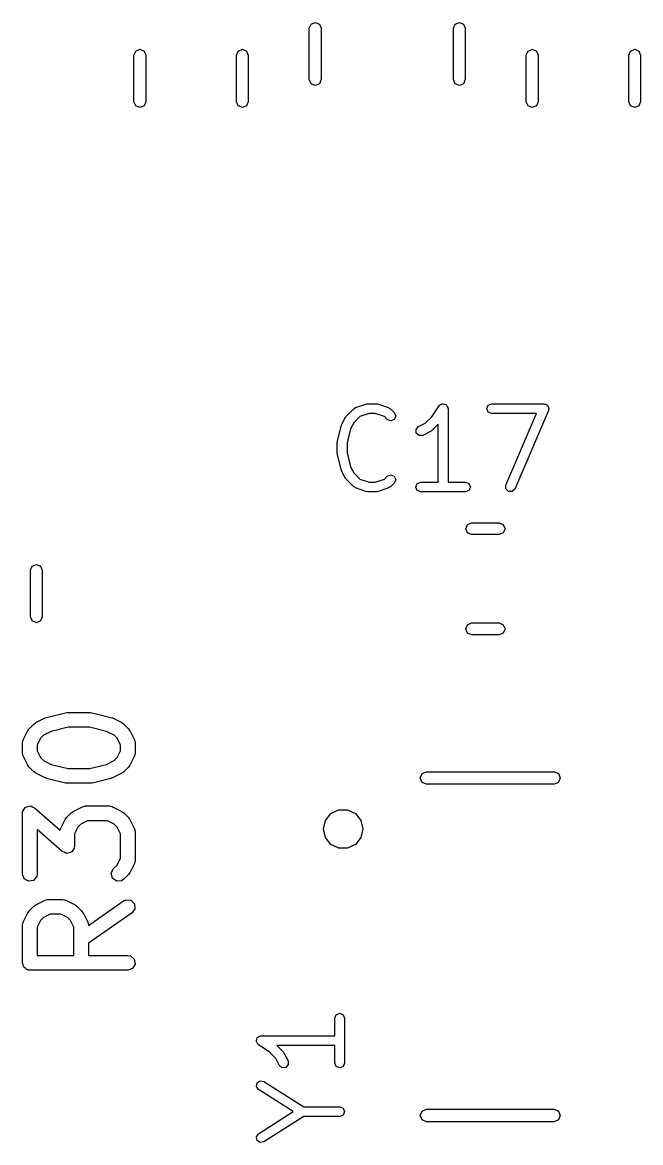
# Model space of a CAD drawing. Extents: x 122 to 172.6, y -115.2 to -66.6.
# Drawn here: x 140.53 to 146.83, y -90.1 to -78.68 of the extents above; entities that cross this region are included whole.
import ezdxf

# ---------------------------------------------------------------- set-up
doc = ezdxf.new("R2010")
doc.units = 0
doc.layers.add('BLACK', color=7, linetype='CONTINUOUS')

msp = doc.modelspace()

# ---------------------------------------------------------------- linework, layer by layer
at = {"layer": 'BLACK', "linetype": 'CONTINUOUS'}
for p, q in [((143.455, -78.738748), (143.472574, -78.696322)), ((143.455, -79.261252), (143.455, -78.738748)), ((143.472574, -78.696322), (143.515, -78.678748)), ((143.515, -78.678748), (143.557426, -78.696322)), ((143.557426, -78.696322), (143.575, -78.738748)), ((143.575, -78.738748), (143.575, -79.261252)), ((144.925, -78.738748), (144.942574, -78.696322)), ((144.925, -79.261252), (144.925, -78.738748)), ((144.942574, -78.696322), (144.985, -78.678748)), ((144.985, -78.678748), (145.027426, -78.696322)), ((145.027426, -78.696322), (145.045, -78.738748)), ((145.045, -78.738748), (145.045, -79.261252)), ((141.6675, -79.012742), (141.685074, -78.970316)), ((141.685074, -78.970316), (141.7275, -78.952742)), ((141.7275, -78.952742), (141.769926, -78.970316)), ((141.769926, -78.970316), (141.7875, -79.012742)), ((142.7125, -79.012742), (142.730074, -78.970316)), ((142.730074, -78.970316), (142.7725, -78.952742)), ((142.7725, -78.952742), (142.814926, -78.970316)), ((142.814926, -78.970316), (142.8325, -79.012742)), ((145.6675, -79.012742), (145.685074, -78.970316)), ((145.685074, -78.970316), (145.7275, -78.952742)), ((145.7275, -78.952742), (145.769926, -78.970316)), ((145.769926, -78.970316), (145.7875, -79.012742)), ((146.7125, -79.012742), (146.730074, -78.970316)), ((146.730074, -78.970316), (146.7725, -78.952742)), ((146.7725, -78.952742), (146.814926, -78.970316)), ((146.814926, -78.970316), (146.8325, -79.012742)), ((141.6675, -79.487258), (141.6675, -79.012742)), ((141.7875, -79.012742), (141.7875, -79.487258)), ((142.7125, -79.487258), (142.7125, -79.012742)), ((142.8325, -79.012742), (142.8325, -79.487258)), ((145.6675, -79.487258), (145.6675, -79.012742)), ((145.7875, -79.012742), (145.7875, -79.487258)), ((146.7125, -79.487258), (146.7125, -79.012742)), ((146.8325, -79.012742), (146.8325, -79.487258)), ((143.472574, -79.303678), (143.455, -79.261252)), ((143.515, -79.321252), (143.472574, -79.303678)), ((143.557426, -79.303678), (143.515, -79.321252)), ((143.575, -79.261252), (143.557426, -79.303678)), ((144.942574, -79.303678), (144.925, -79.261252)), ((144.985, -79.321252), (144.942574, -79.303678)), ((145.027426, -79.303678), (144.985, -79.321252)), ((145.045, -79.261252), (145.027426, -79.303678)), ((141.685074, -79.529684), (141.6675, -79.487258)), ((141.7275, -79.547258), (141.685074, -79.529684)), ((141.769926, -79.529684), (141.7275, -79.547258)), ((141.7875, -79.487258), (141.769926, -79.529684)), ((142.730074, -79.529684), (142.7125, -79.487258)), ((142.7725, -79.547258), (142.730074, -79.529684)), ((142.814926, -79.529684), (142.7725, -79.547258)), ((142.8325, -79.487258), (142.814926, -79.529684)), ((145.685074, -79.529684), (145.6675, -79.487258)), ((145.7275, -79.547258), (145.685074, -79.529684)), ((145.769926, -79.529684), (145.7275, -79.547258)), ((145.7875, -79.487258), (145.769926, -79.529684)), ((146.730074, -79.529684), (146.7125, -79.487258)), ((146.7725, -79.547258), (146.730074, -79.529684)), ((146.814926, -79.529684), (146.7725, -79.547258)), ((146.8325, -79.487258), (146.814926, -79.529684)), ((143.831311, -82.693825), (143.907501, -82.617635)), ((143.907501, -82.617635), (143.918252, -82.613181)), ((143.918252, -82.613181), (143.927045, -82.605556)), ((143.927045, -82.605556), (144.041331, -82.567461)), ((144.041331, -82.567461), (144.049539, -82.568044)), ((144.049539, -82.568044), (144.057142, -82.564895)), ((144.057142, -82.564895), (144.133333, -82.564895)), ((144.133333, -82.564895), (144.140936, -82.568044)), ((144.140936, -82.568044), (144.149144, -82.567461)), ((144.149144, -82.567461), (144.263429, -82.605556)), ((144.263429, -82.605556), (144.272219, -82.613179)), ((144.272219, -82.613179), (144.282973, -82.617634)), ((144.282973, -82.617634), (144.321069, -82.655729)), ((144.321069, -82.655729), (144.335713, -82.691084)), ((144.704, -82.697325), (144.777445, -82.58716)), ((144.777445, -82.58716), (144.781722, -82.584295)), ((144.781722, -82.584295), (144.783692, -82.57954)), ((144.783692, -82.57954), (144.797144, -82.573967)), ((144.797144, -82.573967), (144.809242, -82.565866)), ((144.809242, -82.565866), (144.814291, -82.566864)), ((144.814291, -82.566864), (144.819047, -82.564895)), ((144.819047, -82.564895), (144.832499, -82.570467)), ((144.832499, -82.570467), (144.846782, -82.573293)), ((144.846782, -82.573293), (144.849646, -82.57757)), ((144.849646, -82.57757), (144.854402, -82.57954)), ((144.854402, -82.57954), (144.859974, -82.592992)), ((144.859974, -82.592992), (144.868076, -82.60509)), ((144.868076, -82.60509), (144.867077, -82.610139)), ((144.867077, -82.610139), (144.869047, -82.614895)), ((144.869047, -82.614895), (144.869047, -83.364895)), ((145.264285, -82.614895), (145.27893, -82.57954)), ((145.27893, -82.65025), (145.264285, -82.614895)), ((145.27893, -82.57954), (145.314285, -82.564895)), ((145.314285, -82.664895), (145.27893, -82.65025)), ((145.314285, -82.564895), (145.847619, -82.564895)), ((145.893576, -82.634591), (145.550718, -83.434591)), ((145.847619, -82.564895), (145.857078, -82.568813)), ((145.857078, -82.568813), (145.867315, -82.568938)), ((145.867315, -82.568938), (145.874056, -82.575846)), ((145.874056, -82.575846), (145.882974, -82.57954)), ((145.882974, -82.57954), (145.886892, -82.588999)), ((145.886892, -82.588999), (145.894042, -82.596326)), ((145.8937, -82.624354), (145.893576, -82.634591)), ((145.897619, -82.614895), (145.8937, -82.624354)), ((145.894042, -82.596326), (145.893924, -82.605975)), ((145.893924, -82.605975), (145.897619, -82.614895)), ((143.78385, -82.783011), (143.821945, -82.706819)), ((143.821945, -82.706819), (143.828161, -82.701427)), ((143.828161, -82.701427), (143.831311, -82.693825)), ((143.907759, -82.758796), (143.875747, -82.82282)), ((143.969864, -82.696691), (143.907759, -82.758796)), ((144.065255, -82.664895), (143.969864, -82.696691)), ((144.12522, -82.664895), (144.065255, -82.664895)), ((144.220608, -82.696691), (144.12522, -82.664895)), ((144.250359, -82.726441), (144.220608, -82.696691)), ((144.285715, -82.741084), (144.250359, -82.726441)), ((144.32107, -82.72644), (144.285715, -82.741084)), ((144.335713, -82.691084), (144.32107, -82.72644)), ((144.568115, -82.798745), (144.637047, -82.764278)), ((144.637047, -82.764278), (144.704, -82.697325)), ((144.769047, -82.7737), (144.702022, -82.840726)), ((144.769047, -83.364895), (144.769047, -82.7737)), ((145.771792, -82.664895), (145.314285, -82.664895)), ((145.458804, -83.395199), (145.771792, -82.664895)), ((143.741968, -82.945625), (143.780064, -82.793244)), ((143.780064, -82.793244), (143.783447, -82.788678)), ((143.783447, -82.788678), (143.78385, -82.783011)), ((143.875747, -82.82282), (143.840475, -82.963907)), ((144.543041, -82.827655), (144.568115, -82.798745)), ((144.545754, -82.865826), (144.543041, -82.827655)), ((144.574664, -82.8909), (144.545754, -82.865826)), ((144.612835, -82.888187), (144.574664, -82.8909)), ((144.689027, -82.850092), (144.612835, -82.888187)), ((144.694418, -82.843875), (144.689027, -82.850092)), ((144.702022, -82.840726), (144.694418, -82.843875)), ((143.740475, -82.957752), (143.742901, -82.951895)), ((143.740475, -83.072038), (143.740475, -82.957752)), ((143.742901, -82.951895), (143.741968, -82.945625)), ((143.840475, -82.963907), (143.840475, -83.065882)), ((143.742901, -83.077894), (143.740475, -83.072038)), ((143.741968, -83.084165), (143.742901, -83.077894)), ((143.780064, -83.236546), (143.741968, -83.084165)), ((143.840475, -83.065882), (143.875746, -83.206967)), ((143.875746, -83.206967), (143.907758, -83.27099)), ((143.783447, -83.241111), (143.780064, -83.236546)), ((143.78385, -83.24678), (143.783447, -83.241111)), ((143.821945, -83.32297), (143.78385, -83.24678)), ((143.82816, -83.32836), (143.821945, -83.32297)), ((143.83131, -83.335964), (143.82816, -83.32836)), ((143.907501, -83.412155), (143.83131, -83.335964)), ((143.907758, -83.27099), (143.969866, -83.333099)), ((143.969866, -83.333099), (144.065255, -83.364895)), ((144.12522, -83.364895), (144.220609, -83.333098)), ((144.220609, -83.333098), (144.250359, -83.303349)), ((144.250359, -83.303349), (144.285714, -83.288704)), ((144.285714, -83.288704), (144.321069, -83.303349)), ((144.321069, -83.303349), (144.335714, -83.338704)), ((144.335714, -83.338704), (144.321069, -83.374059)), ((143.918252, -83.416608), (143.907501, -83.412155)), ((143.927045, -83.424234), (143.918252, -83.416608)), ((144.041331, -83.462329), (143.927045, -83.424234)), ((144.049539, -83.461745), (144.041331, -83.462329)), ((144.057142, -83.464895), (144.049539, -83.461745)), ((144.065255, -83.364895), (144.12522, -83.364895)), ((144.140936, -83.461745), (144.133333, -83.464895)), ((144.149144, -83.462329), (144.140936, -83.461745)), ((144.263429, -83.424234), (144.149144, -83.462329)), ((144.27222, -83.416608), (144.263429, -83.424234)), ((144.282973, -83.412155), (144.27222, -83.416608)), ((144.321069, -83.374059), (144.282973, -83.412155)), ((144.540475, -83.414895), (144.55512, -83.37954)), ((144.55512, -83.45025), (144.540475, -83.414895)), ((144.55512, -83.37954), (144.590475, -83.364895)), ((144.590475, -83.464895), (144.55512, -83.45025)), ((144.590475, -83.364895), (144.769047, -83.364895)), ((144.869047, -83.364895), (145.047618, -83.364895)), ((145.047618, -83.364895), (145.082973, -83.37954)), ((145.082973, -83.45025), (145.047618, -83.464895)), ((145.082973, -83.37954), (145.097618, -83.414895)), ((145.097618, -83.414895), (145.082973, -83.45025)), ((145.458338, -83.433464), (145.458804, -83.395199)), ((145.485065, -83.460852), (145.458338, -83.433464)), ((145.52333, -83.461318), (145.485065, -83.460852)), ((145.550718, -83.434591), (145.52333, -83.461318)), ((144.133333, -83.464895), (144.057142, -83.464895)), ((144.819047, -83.464895), (144.590475, -83.464895)), ((145.047618, -83.464895), (144.819047, -83.464895)), ((145.04942, -83.84), (145.066994, -83.797574)), ((145.066994, -83.797574), (145.10942, -83.78)), ((145.10942, -83.78), (145.39058, -83.78)), ((145.39058, -83.78), (145.433006, -83.797574)), ((145.433006, -83.797574), (145.45058, -83.84)), ((145.066994, -83.882426), (145.04942, -83.84)), ((145.10942, -83.9), (145.066994, -83.882426)), ((145.39058, -83.9), (145.10942, -83.9)), ((145.433006, -83.882426), (145.39058, -83.9)), ((145.45058, -83.84), (145.433006, -83.882426)), ((140.6125, -84.262742), (140.630074, -84.220316)), ((140.630074, -84.220316), (140.6725, -84.202742)), ((140.6725, -84.202742), (140.714926, -84.220316)), ((140.714926, -84.220316), (140.7325, -84.262742)), ((140.6125, -84.737258), (140.6125, -84.262742)), ((140.7325, -84.262742), (140.7325, -84.737258)), ((140.630074, -84.779684), (140.6125, -84.737258)), ((140.6725, -84.797258), (140.630074, -84.779684)), ((140.714926, -84.779684), (140.6725, -84.797258)), ((140.7325, -84.737258), (140.714926, -84.779684)), ((145.04942, -84.86), (145.066994, -84.817574)), ((145.066994, -84.817574), (145.10942, -84.8)), ((145.10942, -84.8), (145.39058, -84.8)), ((145.39058, -84.8), (145.433006, -84.817574)), ((145.433006, -84.817574), (145.45058, -84.86)), ((145.066994, -84.902426), (145.04942, -84.86)), ((145.10942, -84.92), (145.066994, -84.902426)), ((145.39058, -84.92), (145.10942, -84.92)), ((145.433006, -84.902426), (145.39058, -84.92)), ((145.45058, -84.86), (145.433006, -84.902426)), ((140.777105, -85.762953), (140.967581, -85.715334)), ((140.967581, -85.715334), (140.982513, -85.71428)), ((140.982513, -85.71428), (140.985771, -85.713095)), ((140.985771, -85.713095), (141.223866, -85.713095)), ((141.223866, -85.713095), (141.238607, -85.715694)), ((141.238607, -85.715694), (141.242056, -85.715334)), ((141.242056, -85.715334), (141.432532, -85.762953)), ((140.599405, -85.877919), (140.647024, -85.8303)), ((140.647024, -85.8303), (140.66539, -85.81744)), ((140.66539, -85.81744), (140.666516, -85.816251)), ((140.666516, -85.816251), (140.761754, -85.768632)), ((140.761754, -85.768632), (140.77416, -85.764941)), ((140.77416, -85.764941), (140.777105, -85.762953)), ((141.432532, -85.762953), (141.444354, -85.768225)), ((141.444354, -85.768225), (141.447883, -85.768632)), ((141.447883, -85.768632), (141.543121, -85.816251)), ((141.543121, -85.816251), (141.561129, -85.829607)), ((141.561129, -85.829607), (141.562612, -85.830299)), ((141.562612, -85.830299), (141.610232, -85.877918)), ((140.537737, -85.992649), (140.585356, -85.897411)), ((140.585356, -85.897411), (140.598714, -85.8794)), ((140.598714, -85.8794), (140.599405, -85.877919)), ((140.744484, -85.944972), (140.714077, -85.975379)), ((140.821471, -85.906478), (140.744484, -85.944972)), ((140.995005, -85.863095), (140.821471, -85.906478)), ((141.214632, -85.863095), (140.995005, -85.863095)), ((141.388166, -85.906478), (141.214632, -85.863095)), ((141.465153, -85.944972), (141.388166, -85.906478)), ((141.495561, -85.975379), (141.465153, -85.944972)), ((141.610232, -85.877918), (141.623094, -85.896286)), ((141.623094, -85.896286), (141.624282, -85.897411)), ((141.624282, -85.897411), (141.671901, -85.992649)), ((140.529819, -86.02619), (140.534342, -86.000538)), ((140.529819, -86.121428), (140.529819, -86.02619)), ((140.534342, -86.000538), (140.537224, -85.997102)), ((140.537224, -85.997102), (140.537737, -85.992649)), ((140.714077, -85.975379), (140.679819, -86.043895)), ((140.679819, -86.043895), (140.679819, -86.103723)), ((141.529819, -86.043895), (141.495561, -85.975379)), ((141.529819, -86.103723), (141.529819, -86.043895)), ((141.671901, -85.992649), (141.679327, -86.017615)), ((141.679327, -86.017615), (141.678285, -86.021976)), ((141.678285, -86.021976), (141.679819, -86.02619)), ((141.679819, -86.02619), (141.679819, -86.121428)), ((140.531352, -86.125641), (140.529819, -86.121428)), ((140.530311, -86.130002), (140.531352, -86.125641)), ((140.537737, -86.154969), (140.530311, -86.130002)), ((140.585356, -86.250207), (140.537737, -86.154969)), ((140.679819, -86.103723), (140.714077, -86.172239)), ((140.714077, -86.172239), (140.744484, -86.202646)), ((140.744484, -86.202646), (140.821471, -86.241139)), ((141.388166, -86.241139), (141.465153, -86.202645)), ((141.465153, -86.202645), (141.495561, -86.172238)), ((141.495561, -86.172238), (141.529819, -86.103723)), ((141.671901, -86.154969), (141.624282, -86.250207)), ((141.672413, -86.150515), (141.671901, -86.154969)), ((141.675296, -86.14708), (141.672413, -86.150515)), ((141.679819, -86.121428), (141.675296, -86.14708)), ((140.586545, -86.251332), (140.585356, -86.250207)), ((140.599405, -86.269699), (140.586545, -86.251332)), ((140.647024, -86.317318), (140.599405, -86.269699)), ((140.648505, -86.318009), (140.647024, -86.317318)), ((140.821471, -86.241139), (140.995005, -86.284523)), ((140.995005, -86.284523), (141.214632, -86.284523)), ((141.214632, -86.284523), (141.388166, -86.241139)), ((141.562612, -86.317319), (141.544246, -86.330178)), ((141.610232, -86.2697), (141.562612, -86.317319)), ((141.610922, -86.268218), (141.610232, -86.2697)), ((141.624282, -86.250207), (141.610922, -86.268218)), ((144.605099, -86.335099), (144.65, -86.3165)), ((144.65, -86.3165), (145.95, -86.3165)), ((145.95, -86.3165), (145.994901, -86.335099)), ((140.666516, -86.331367), (140.648505, -86.318009)), ((140.761754, -86.378986), (140.666516, -86.331367)), ((140.765282, -86.379392), (140.761754, -86.378986)), ((140.777105, -86.384665), (140.765282, -86.379392)), ((140.967581, -86.432284), (140.777105, -86.384665)), ((141.432532, -86.384665), (141.242056, -86.432284)), ((141.435476, -86.382676), (141.432532, -86.384665)), ((141.447883, -86.378986), (141.435476, -86.382676)), ((141.543121, -86.331367), (141.447883, -86.378986)), ((141.544246, -86.330178), (141.543121, -86.331367)), ((144.5865, -86.38), (144.605099, -86.335099)), ((144.605099, -86.424901), (144.5865, -86.38)), ((144.65, -86.4435), (144.605099, -86.424901)), ((145.994901, -86.424901), (145.95, -86.4435)), ((145.994901, -86.335099), (146.0135, -86.38)), ((146.0135, -86.38), (145.994901, -86.424901)), ((140.971029, -86.431923), (140.967581, -86.432284)), ((140.985771, -86.434523), (140.971029, -86.431923)), ((141.223866, -86.434523), (140.985771, -86.434523)), ((141.227123, -86.433337), (141.223866, -86.434523)), ((141.242056, -86.432284), (141.227123, -86.433337)), ((145.95, -86.4435), (144.65, -86.4435)), ((140.529819, -86.740476), (140.531777, -86.729367)), ((140.529819, -87.359523), (140.529819, -86.740476)), ((140.531244, -86.725926), (140.532853, -86.723267)), ((140.531777, -86.729367), (140.531244, -86.725926)), ((140.532853, -86.723267), (140.534342, -86.714824)), ((140.534342, -86.714824), (140.547338, -86.699335)), ((140.547338, -86.699335), (140.557809, -86.682037)), ((140.557809, -86.682037), (140.563473, -86.680107)), ((140.563473, -86.680107), (140.567319, -86.675524)), ((140.567319, -86.675524), (140.587231, -86.672012)), ((140.587231, -86.672012), (140.606371, -86.665492)), ((140.606371, -86.665492), (140.611949, -86.667654)), ((140.611949, -86.667654), (140.617843, -86.666615)), ((140.617843, -86.666615), (140.635355, -86.676726)), ((140.635355, -86.676726), (140.654207, -86.684033)), ((140.654207, -86.684033), (140.914196, -86.911523)), ((140.980357, -86.782681), (141.027976, -86.735062)), ((141.027976, -86.735062), (141.046342, -86.722202)), ((141.046342, -86.722202), (141.047468, -86.721013)), ((141.047468, -86.721013), (141.142706, -86.673394)), ((141.142706, -86.673394), (141.167672, -86.665968)), ((141.167672, -86.665968), (141.172033, -86.667009)), ((141.172033, -86.667009), (141.176247, -86.665476)), ((141.176247, -86.665476), (141.414342, -86.665476)), ((141.414342, -86.665476), (141.439994, -86.669999)), ((141.439994, -86.669999), (141.443429, -86.672881)), ((141.443429, -86.672881), (141.447883, -86.673394)), ((141.447883, -86.673394), (141.543121, -86.721013)), ((141.543121, -86.721013), (141.561129, -86.734369)), ((141.561129, -86.734369), (141.562612, -86.735061)), ((141.562612, -86.735061), (141.610232, -86.78268)), ((143.619806, -86.813223), (143.675302, -86.743634)), ((143.675302, -86.743634), (143.755496, -86.705014)), ((143.755496, -86.705014), (143.844504, -86.705014)), ((143.844504, -86.705014), (143.924698, -86.743634)), ((143.924698, -86.743634), (143.980194, -86.813223)), ((140.918689, -86.897411), (140.966308, -86.802173)), ((140.966308, -86.802173), (140.979666, -86.784162)), ((140.979666, -86.784162), (140.980357, -86.782681)), ((141.095029, -86.880141), (141.060771, -86.948657)), ((141.125436, -86.849734), (141.095029, -86.880141)), ((141.193952, -86.815476), (141.125436, -86.849734)), ((141.396637, -86.815476), (141.193952, -86.815476)), ((141.465153, -86.849734), (141.396637, -86.815476)), ((141.495561, -86.880141), (141.465153, -86.849734)), ((141.529819, -86.948657), (141.495561, -86.880141)), ((141.610232, -86.78268), (141.623094, -86.801048)), ((141.623094, -86.801048), (141.624282, -86.802173)), ((141.624282, -86.802173), (141.671901, -86.897411)), ((143.6, -86.9), (143.619806, -86.813223)), ((143.980194, -86.813223), (144, -86.9)), ((140.936383, -87.130252), (140.679819, -86.905758)), ((140.679819, -86.905758), (140.679819, -87.359523)), ((140.914196, -86.911523), (140.915294, -86.9053)), ((140.915294, -86.9053), (140.918176, -86.901864)), ((140.918176, -86.901864), (140.918689, -86.897411)), ((141.060771, -86.948657), (141.060771, -87.073809)), ((141.529819, -87.198961), (141.529819, -86.948657)), ((141.671901, -86.897411), (141.679327, -86.922377)), ((141.679327, -86.922377), (141.678285, -86.926738)), ((141.678285, -86.926738), (141.679819, -86.930952)), ((141.679819, -86.930952), (141.679819, -87.216666)), ((143.619806, -86.986777), (143.6, -86.9)), ((143.675302, -87.056366), (143.619806, -86.986777)), ((143.980194, -86.986777), (143.924698, -87.056366)), ((144, -86.9), (143.980194, -86.986777)), ((141.043251, -87.114949), (141.032781, -87.132248)), ((141.056248, -87.099461), (141.043251, -87.114949)), ((141.057736, -87.091017), (141.056248, -87.099461)), ((141.059346, -87.088359), (141.057736, -87.091017)), ((141.060771, -87.073809), (141.058812, -87.084917)), ((141.058812, -87.084917), (141.059346, -87.088359)), ((143.755496, -87.094986), (143.675302, -87.056366)), ((143.844504, -87.094986), (143.755496, -87.094986)), ((143.924698, -87.056366), (143.844504, -87.094986)), ((140.955234, -87.137558), (140.936383, -87.130252)), ((140.972747, -87.14767), (140.955234, -87.137558)), ((140.97864, -87.14663), (140.972747, -87.14767)), ((140.984219, -87.148793), (140.97864, -87.14663)), ((141.003358, -87.142272), (140.984219, -87.148793)), ((141.023271, -87.138761), (141.003358, -87.142272)), ((141.027116, -87.134177), (141.023271, -87.138761)), ((141.032781, -87.132248), (141.027116, -87.134177)), ((141.495561, -87.267476), (141.529819, -87.198961)), ((141.679819, -87.216666), (141.675296, -87.242318)), ((141.434866, -87.352986), (141.456548, -87.306489)), ((141.456548, -87.306489), (141.495561, -87.267476)), ((141.671901, -87.250207), (141.624282, -87.345445)), ((141.672413, -87.245753), (141.671901, -87.250207)), ((141.675296, -87.242318), (141.672413, -87.245753)), ((140.547366, -87.407732), (140.529819, -87.359523)), ((140.591795, -87.433384), (140.547366, -87.407732)), ((140.642319, -87.424475), (140.591795, -87.433384)), ((140.675296, -87.385175), (140.642319, -87.424475)), ((140.679819, -87.359523), (140.675296, -87.385175)), ((141.448143, -87.402541), (141.434866, -87.352986)), ((141.490168, -87.431967), (141.448143, -87.402541)), ((141.541275, -87.427497), (141.490168, -87.431967)), ((141.562612, -87.412557), (141.541275, -87.427497)), ((141.610232, -87.364938), (141.562612, -87.412557)), ((141.610922, -87.363456), (141.610232, -87.364938)), ((141.624282, -87.345445), (141.610922, -87.363456)), ((140.599405, -87.735062), (140.647024, -87.687443)), ((140.647024, -87.687443), (140.66539, -87.674583)), ((140.66539, -87.674583), (140.666516, -87.673394)), ((140.666516, -87.673394), (140.761754, -87.625775)), ((140.761754, -87.625775), (140.78672, -87.618349)), ((140.78672, -87.618349), (140.791081, -87.61939)), ((140.791081, -87.61939), (140.795295, -87.617857)), ((140.795295, -87.617857), (140.938152, -87.617857)), ((140.938152, -87.617857), (140.963804, -87.62238)), ((140.963804, -87.62238), (140.967239, -87.625262)), ((140.967239, -87.625262), (140.971693, -87.625775)), ((140.971693, -87.625775), (141.066931, -87.673394)), ((141.066931, -87.673394), (141.084941, -87.686752)), ((141.084941, -87.686752), (141.086423, -87.687443)), ((141.086423, -87.687443), (141.134042, -87.735062)), ((141.203282, -87.882383), (141.56181, -87.631414)), ((141.56181, -87.631414), (141.585418, -87.620409)), ((141.585418, -87.620409), (141.636525, -87.624888)), ((141.636525, -87.624888), (141.672797, -87.66117)), ((141.672797, -87.66117), (141.677261, -87.712278)), ((140.537737, -87.849792), (140.585356, -87.754554)), ((140.585356, -87.754554), (140.598714, -87.736543)), ((140.598714, -87.736543), (140.599405, -87.735062)), ((140.813, -87.767857), (140.744484, -87.802115)), ((140.920447, -87.767857), (140.813, -87.767857)), ((140.988963, -87.802115), (140.920447, -87.767857)), ((141.134042, -87.735062), (141.146901, -87.753428)), ((141.146901, -87.753428), (141.148091, -87.754554)), ((141.148091, -87.754554), (141.19571, -87.849792)), ((141.647829, -87.754299), (141.203628, -88.065239)), ((141.677261, -87.712278), (141.647829, -87.754299)), ((140.529819, -87.883333), (140.534342, -87.857681)), ((140.529819, -88.264285), (140.529819, -87.883333)), ((140.534342, -87.857681), (140.537224, -87.854245)), ((140.537224, -87.854245), (140.537737, -87.849792)), ((140.714077, -87.832522), (140.679819, -87.901038)), ((140.679819, -87.901038), (140.679819, -88.189285)), ((140.744484, -87.802115), (140.714077, -87.832522)), ((141.01937, -87.832522), (140.988963, -87.802115)), ((141.053628, -87.901038), (141.01937, -87.832522)), ((141.053628, -88.189285), (141.053628, -87.901038)), ((141.19571, -87.849792), (141.203136, -87.874758)), ((141.203136, -87.874758), (141.202094, -87.879119)), ((141.202094, -87.879119), (141.203282, -87.882383)), ((141.203628, -88.065239), (141.203628, -88.189285)), ((140.679819, -88.189285), (141.053628, -88.189285)), ((141.203628, -88.189285), (141.604819, -88.189285)), ((141.604819, -88.189285), (141.630471, -88.193808)), ((141.630471, -88.193808), (141.669771, -88.226785)), ((141.669771, -88.226785), (141.67868, -88.277309)), ((140.536482, -88.282593), (140.529819, -88.264285)), ((140.539867, -88.301785), (140.536482, -88.282593)), ((140.545051, -88.306135), (140.539867, -88.301785)), ((140.547366, -88.312494), (140.545051, -88.306135)), ((140.564239, -88.322236), (140.547366, -88.312494)), ((140.579167, -88.334762), (140.564239, -88.322236)), ((140.588909, -88.336479), (140.579167, -88.334762)), ((140.591795, -88.338146), (140.588909, -88.336479)), ((140.595077, -88.337567), (140.591795, -88.338146)), ((140.604819, -88.339285), (140.595077, -88.337567)), ((141.604819, -88.339285), (140.604819, -88.339285)), ((141.653028, -88.321738), (141.604819, -88.339285)), ((141.67868, -88.277309), (141.653028, -88.321738)), ((143.714895, -88.828571), (143.72954, -88.793216)), ((143.714895, -89.007142), (143.714895, -88.828571)), ((143.72954, -88.793216), (143.764895, -88.778571)), ((143.764895, -88.778571), (143.80025, -88.793216)), ((143.80025, -88.793216), (143.814895, -88.828571)), ((143.814895, -88.828571), (143.814895, -89.285714)), ((142.914895, -89.057142), (142.920467, -89.043689)), ((142.916864, -89.061897), (142.914895, -89.057142)), ((142.920467, -89.043689), (142.923293, -89.029407)), ((142.923293, -89.029407), (142.92757, -89.026542)), ((142.92757, -89.026542), (142.92954, -89.021787)), ((142.92954, -89.021787), (142.942992, -89.016214)), ((142.942992, -89.016214), (142.95509, -89.008113)), ((142.95509, -89.008113), (142.960139, -89.009111)), ((142.960139, -89.009111), (142.964895, -89.007142)), ((142.964895, -89.007142), (143.714895, -89.007142)), ((142.915866, -89.066947), (142.916864, -89.061897)), ((142.923967, -89.079044), (142.915866, -89.066947)), ((142.92954, -89.092497), (142.923967, -89.079044)), ((142.934295, -89.094466), (142.92954, -89.092497)), ((142.93716, -89.098744), (142.934295, -89.094466)), ((143.047323, -89.172186), (142.93716, -89.098744)), ((143.714895, -89.107142), (143.1237, -89.107142)), ((143.1237, -89.107142), (143.190726, -89.174168)), ((143.714895, -89.285714), (143.714895, -89.107142)), ((143.114279, -89.239142), (143.047323, -89.172186)), ((143.148745, -89.308075), (143.114279, -89.239142)), ((143.190726, -89.174168), (143.193875, -89.181771)), ((143.193875, -89.181771), (143.200092, -89.187163)), ((143.200092, -89.187163), (143.238188, -89.263354)), ((143.238188, -89.263354), (143.2409, -89.301526)), ((143.72954, -89.321069), (143.714895, -89.285714)), ((143.814895, -89.285714), (143.80025, -89.321069)), ((143.177655, -89.333148), (143.148745, -89.308075)), ((143.215826, -89.330436), (143.177655, -89.333148)), ((143.2409, -89.301526), (143.215826, -89.330436)), ((143.764895, -89.335714), (143.72954, -89.321069)), ((143.80025, -89.321069), (143.764895, -89.335714)), ((142.916086, -89.525131), (142.922712, -89.487441)), ((142.922712, -89.487441), (142.954049, -89.465476)), ((142.954049, -89.465476), (142.991739, -89.472102)), ((142.991739, -89.472102), (143.398502, -89.730951)), ((142.938051, -89.556468), (142.916086, -89.525131)), ((143.29081, -89.780951), (142.938051, -89.556468)), ((143.398502, -89.730951), (143.764895, -89.730951)), ((143.764895, -89.730951), (143.80025, -89.745596)), ((142.938051, -90.005435), (143.29081, -89.780951)), ((143.398502, -89.830951), (142.991739, -90.089801)), ((143.764895, -89.830951), (143.398502, -89.830951)), ((143.80025, -89.816306), (143.764895, -89.830951)), ((143.80025, -89.745596), (143.814895, -89.780951)), ((143.814895, -89.780951), (143.80025, -89.816306)), ((144.5865, -89.82), (144.605099, -89.775099)), ((144.605099, -89.864901), (144.5865, -89.82)), ((144.605099, -89.775099), (144.65, -89.7565)), ((144.65, -89.7565), (145.95, -89.7565)), ((145.95, -89.7565), (145.994901, -89.775099)), ((145.994901, -89.775099), (146.0135, -89.82)), ((146.0135, -89.82), (145.994901, -89.864901)), ((144.65, -89.8835), (144.605099, -89.864901)), ((145.95, -89.8835), (144.65, -89.8835)), ((145.994901, -89.864901), (145.95, -89.8835)), ((142.916086, -90.036772), (142.938051, -90.005435)), ((142.922712, -90.074462), (142.916086, -90.036772)), ((142.954049, -90.096427), (142.922712, -90.074462)), ((142.991739, -90.089801), (142.954049, -90.096427))]:
    msp.add_line(p, q, dxfattribs=at)

doc.saveas('drawing.dxf')
